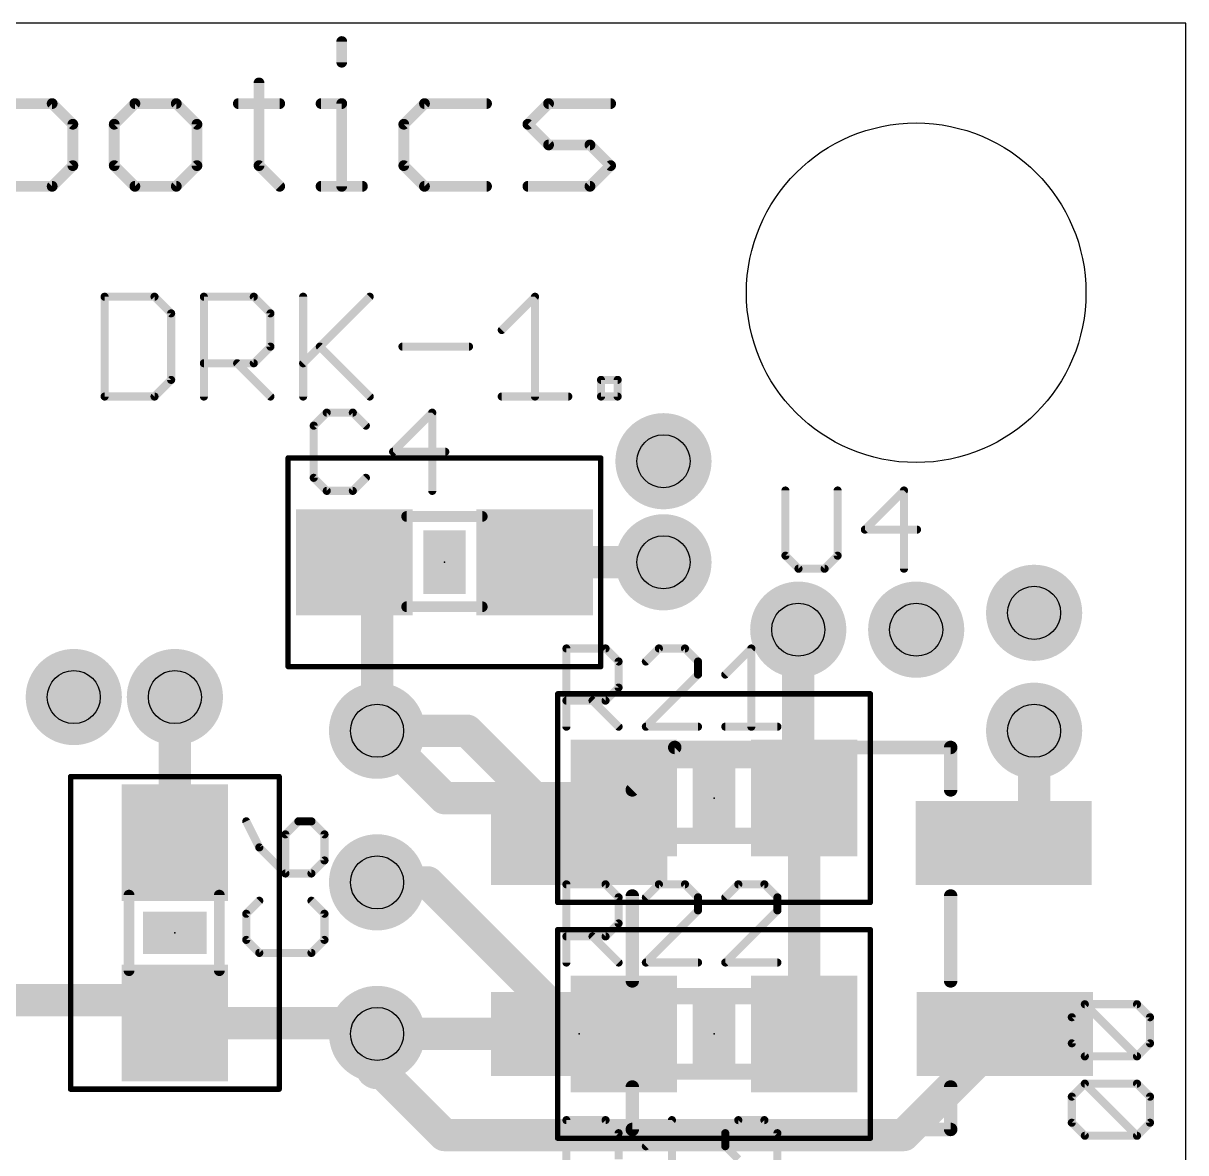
# Model space of a CAD drawing. Extents: x 0 to 1.31, y 0 to 0.85.
# Drawn here: x 0.8813 to 1.3125, y 0.4309 to 0.85 of the extents above; entities that cross this region are included whole.
import ezdxf

# ---------------------------------------------------------------- set-up
doc = ezdxf.new("R2010")
doc.units = 0
for name, color, linetype in [('1', 22, 'CONTINUOUS'), ('16', 175, 'CONTINUOUS'), ('18', 82, 'CONTINUOUS'), ('20', 7, 'CONTINUOUS'), ('21', 253, 'CONTINUOUS'), ('22', 253, 'CONTINUOUS'), ('23', 7, 'CONTINUOUS'), ('24', 7, 'CONTINUOUS'), ('25', 253, 'CONTINUOUS'), ('31', 253, 'CONTINUOUS'), ('32', 253, 'CONTINUOUS'), ('35', 253, 'CONTINUOUS'), ('39', 22, 'CONTINUOUS'), ('44', 253, 'CONTINUOUS'), ('51', 253, 'CONTINUOUS')]:
    doc.layers.add(name, color=color, linetype=linetype)

# ---------------------------------------------------------------- blocks, each defined once
blk = doc.blocks.new('RECT')
blk.add_solid([(-0.5, -0.5), (0.5, -0.5), (-0.5, 0.5), (0.5, 0.5)])
blk = doc.blocks.new('ROUNDV')
at = {"const_width": 0.5}
blk.add_lwpolyline([(0, -0.25, 1), (0, 0.25, 1), (0, -0.25)], format="xyb", dxfattribs=at)

msp = doc.modelspace()

# ---------------------------------------------------------------- linework, layer by layer
at = {"layer": '1'}
for points, const_width in [([(1.004035, 0.65), (1.0125, 0.641535)], 0.012), ([(1.070965, 0.65), (1.11875, 0.65)], 0.012), ([(1.0125, 0.641535), (1.0125, 0.5875)], 0.012), ([(1.16875, 0.564715), (1.16875, 0.625)], 0.012), ([(0.9375, 0.545965), (0.9375, 0.6)], 0.012), ([(1.0375, 0.5625), (1.0125, 0.5875)], 0.012), ([(1.170965, 0.5625), (1.16875, 0.564715)], 0.012), ([(1.104035, 0.5625), (1.0375, 0.5625)], 0.012), ([(1.170965, 0.5625), (1.170965, 0.475)], 0.012), ([(0.929035, 0.4875), (0.675, 0.4875)], 0.012), ([(0.9375, 0.479035), (0.929035, 0.4875)], 0.016), ([(1.008465, 0.479035), (0.9375, 0.479035)], 0.012), ([(1.0125, 0.475), (1.008465, 0.479035)], 0.012), ([(1.104035, 0.475), (1.0125, 0.475)], 0.012)]:
    msp.add_lwpolyline(points, dxfattribs=dict(at, const_width=const_width))
for points, const_width in [([(1.006157, 0.652121, 1), (1.001914, 0.647879)], 0.006), ([(1.070965, 0.653, 1), (1.070965, 0.647)], 0.006), ([(1.11875, 0.647, 1), (1.11875, 0.653)], 0.006), ([(1.0155, 0.641535, 1), (1.0095, 0.641535)], 0.006), ([(1.010379, 0.639414, 1), (1.014621, 0.643657)], 0.006), ([(1.17175, 0.625, 1), (1.16575, 0.625)], 0.006), ([(0.9405, 0.6, 1), (0.9345, 0.6)], 0.006), ([(1.014621, 0.589621, 1), (1.010379, 0.585379)], 0.006), ([(1.0095, 0.5875, 1), (1.0155, 0.5875)], 0.006), ([(1.170871, 0.566836, 1), (1.166629, 0.562593)], 0.006), ([(1.0375, 0.5655, 1), (1.0375, 0.5595)], 0.006), ([(1.035379, 0.560379, 1), (1.039621, 0.564621)], 0.006), ([(1.104035, 0.5595, 1), (1.104035, 0.5655)], 0.006), ([(1.16575, 0.564715, 1), (1.17175, 0.564715)], 0.006), ([(1.173965, 0.5625, 1), (1.167965, 0.5625)], 0.006), ([(1.168843, 0.560379, 1), (1.173086, 0.564621)], 0.006), ([(0.9345, 0.545965, 1), (0.9405, 0.545965)], 0.006), ([(0.931864, 0.490328, 1), (0.926207, 0.484672)], 0.008), ([(0.929035, 0.4845, 1), (0.929035, 0.4905)], 0.006), ([(0.934672, 0.476207, 1), (0.940328, 0.481864)], 0.008), ([(0.9375, 0.482035, 1), (0.9375, 0.476035)], 0.006), ([(1.010586, 0.481157, 1), (1.006343, 0.476914)], 0.006), ([(1.008465, 0.476035, 1), (1.008465, 0.482035)], 0.006), ([(1.0125, 0.478, 1), (1.0125, 0.472)], 0.006), ([(1.010379, 0.472879, 1), (1.014621, 0.477121)], 0.006), ([(1.104035, 0.472, 1), (1.104035, 0.478)], 0.006), ([(1.167965, 0.475, 1), (1.173965, 0.475)], 0.006)]:
    msp.add_lwpolyline(points, format="xyb", dxfattribs=dict(at, const_width=const_width))
at = {"layer": '16'}
for points, const_width in [([(1.045866, 0.5875), (1.0125, 0.5875)], 0.012), ([(1.0875, 0.545866), (1.045866, 0.5875)], 0.012), ([(1.25625, 0.553346), (1.25625, 0.5875)], 0.012), ([(1.25, 0.547096), (1.25625, 0.553346)], 0.012), ([(1.24498, 0.545866), (1.25, 0.547096)], 0.012), ([(1.03125, 0.53125), (1.0125, 0.53125)], 0.012), ([(1.0875, 0.475), (1.03125, 0.53125)], 0.012), ([(1.0125, 0.4625), (1.0125, 0.475)], 0.016), ([(1.245374, 0.475), (1.207874, 0.4375)], 0.012), ([(1.0375, 0.4375), (1.0125, 0.4625)], 0.012), ([(1.207874, 0.4375), (1.0375, 0.4375)], 0.012)]:
    msp.add_lwpolyline(points, dxfattribs=dict(at, const_width=const_width))
for points, const_width in [([(1.0125, 0.5905, 1), (1.0125, 0.5845)], 0.006), ([(1.047987, 0.589621, 1), (1.043745, 0.585379)], 0.006), ([(1.045866, 0.5845, 1), (1.045866, 0.5905)], 0.006), ([(1.25925, 0.5875, 1), (1.25325, 0.5875)], 0.006), ([(1.25325, 0.553346, 1), (1.25925, 0.553346)], 0.006), ([(1.258371, 0.551225, 1), (1.254129, 0.555468)], 0.006), ([(1.247879, 0.549218, 1), (1.252121, 0.544975)], 0.006), ([(1.250714, 0.544183, 1), (1.249286, 0.55001)], 0.006), ([(1.085379, 0.543745, 1), (1.089621, 0.547987)], 0.006), ([(1.244266, 0.54878, 1), (1.245694, 0.542952)], 0.006), ([(1.0125, 0.53425, 1), (1.0125, 0.52825)], 0.006), ([(1.033371, 0.533371, 1), (1.029129, 0.529129)], 0.006), ([(1.03125, 0.52825, 1), (1.03125, 0.53425)], 0.006), ([(1.0165, 0.475, 1), (1.0085, 0.475)], 0.008), ([(1.085379, 0.472879, 1), (1.089621, 0.477121)], 0.006), ([(1.247495, 0.472879, 1), (1.243253, 0.477121)], 0.006), ([(1.0085, 0.4625, 1), (1.0165, 0.4625)], 0.008), ([(1.014621, 0.464621, 1), (1.010379, 0.460379)], 0.006), ([(1.0375, 0.4405, 1), (1.0375, 0.4345)], 0.006), ([(1.035379, 0.435379, 1), (1.039621, 0.439621)], 0.006), ([(1.205753, 0.439621, 1), (1.209995, 0.435379)], 0.006), ([(1.207874, 0.4345, 1), (1.207874, 0.4405)], 0.006)]:
    msp.add_lwpolyline(points, format="xyb", dxfattribs=dict(at, const_width=const_width))
at = {"layer": '20'}
for p, q in [((1.3125, 0.85), (0, 0.85)), ((1.3125, 0), (1.3125, 0.85))]:
    msp.add_line(p, q, dxfattribs=at)
msp.add_circle((1.2125, 0.75), 0.062992, dxfattribs=at)
at = {"layer": '21'}
for points, const_width in [([(0.9994, 0.843212), (0.9994, 0.835539)], 0.004), ([(0.968707, 0.827866), (0.968707, 0.797173)], 0.004), ([(0.891975, 0.820193), (0.868956, 0.820193)], 0.004), ([(0.899648, 0.81252), (0.891975, 0.820193)], 0.004), ([(0.922668, 0.820193), (0.914995, 0.81252)], 0.004), ([(0.938015, 0.820193), (0.922668, 0.820193)], 0.004), ([(0.945688, 0.81252), (0.938015, 0.820193)], 0.004), ([(0.961034, 0.820193), (0.976381, 0.820193)], 0.004), ([(0.991727, 0.820193), (0.9994, 0.820193)], 0.004), ([(0.9994, 0.820193), (0.9994, 0.7895)], 0.004), ([(1.030093, 0.820193), (1.02242, 0.81252)], 0.004), ([(1.053113, 0.820193), (1.030093, 0.820193)], 0.004), ([(1.068459, 0.81252), (1.076132, 0.820193)], 0.004), ([(1.076132, 0.820193), (1.099152, 0.820193)], 0.004), ([(0.899648, 0.797173), (0.899648, 0.81252)], 0.004), ([(0.914995, 0.81252), (0.914995, 0.797173)], 0.004), ([(0.945688, 0.797173), (0.945688, 0.81252)], 0.004), ([(1.02242, 0.81252), (1.02242, 0.797173)], 0.004), ([(1.076132, 0.804846), (1.068459, 0.81252)], 0.004), ([(1.091479, 0.804846), (1.076132, 0.804846)], 0.004), ([(1.099152, 0.797173), (1.091479, 0.804846)], 0.004), ([(0.891975, 0.7895), (0.899648, 0.797173)], 0.004), ([(0.914995, 0.797173), (0.922668, 0.7895)], 0.004), ([(0.938015, 0.7895), (0.945688, 0.797173)], 0.004), ([(0.968707, 0.797173), (0.976381, 0.7895)], 0.004), ([(1.02242, 0.797173), (1.030093, 0.7895)], 0.004), ([(1.091479, 0.7895), (1.099152, 0.797173)], 0.004), ([(0.868956, 0.7895), (0.891975, 0.7895)], 0.004), ([(0.922668, 0.7895), (0.938015, 0.7895)], 0.004), ([(0.991727, 0.7895), (1.007073, 0.7895)], 0.004), ([(1.030093, 0.7895), (1.053113, 0.7895)], 0.004), ([(1.068459, 0.7895), (1.091479, 0.7895)], 0.004), ([(0.911427, 0.748532), (0.911427, 0.7115)], 0.003), ([(0.929943, 0.748532), (0.911427, 0.748532)], 0.003), ([(0.936115, 0.74236), (0.929943, 0.748532)], 0.003), ([(0.948258, 0.7115), (0.948258, 0.748532)], 0.003), ([(0.948258, 0.748532), (0.966774, 0.748532)], 0.003), ([(0.966774, 0.748532), (0.972946, 0.74236)], 0.003), ([(0.98509, 0.748532), (0.98509, 0.7115)], 0.003), ([(0.98509, 0.723844), (1.009778, 0.748532)], 0.003), ([(1.058753, 0.736188), (1.071097, 0.748532)], 0.003), ([(1.071097, 0.748532), (1.071097, 0.7115)], 0.003), ([(0.936115, 0.717672), (0.936115, 0.74236)], 0.003), ([(0.972946, 0.74236), (0.972946, 0.730016)], 0.003), ([(0.972946, 0.730016), (0.966774, 0.723844)], 0.003), ([(0.991262, 0.730016), (1.009778, 0.7115)], 0.003), ([(1.021921, 0.730016), (1.046609, 0.730016)], 0.003), ([(0.966774, 0.723844), (0.948258, 0.723844)], 0.003), ([(0.960602, 0.723844), (0.972946, 0.7115)], 0.003), ([(0.929943, 0.7115), (0.936115, 0.717672)], 0.003), ([(1.095584, 0.7115), (1.095584, 0.717672)], 0.003), ([(1.095584, 0.717672), (1.101756, 0.717672)], 0.003), ([(1.101756, 0.717672), (1.101756, 0.7115)], 0.003), ([(0.911427, 0.7115), (0.929943, 0.7115)], 0.003), ([(1.058753, 0.7115), (1.08344, 0.7115)], 0.003), ([(1.101756, 0.7115), (1.095584, 0.7115)], 0.003), ([(1.270225, 0.481199), (1.275063, 0.486036)], 0.003), ([(1.275063, 0.486036), (1.294413, 0.486036)], 0.003), ([(1.294413, 0.466687), (1.275063, 0.486036)], 0.003), ([(1.294413, 0.486036), (1.29925, 0.481199)], 0.003), ([(1.270225, 0.471524), (1.270225, 0.481199)], 0.003), ([(1.29925, 0.481199), (1.29925, 0.471524)], 0.003), ([(1.275063, 0.466687), (1.270225, 0.471524)], 0.003), ([(1.29925, 0.471524), (1.294413, 0.466687)], 0.003), ([(1.294413, 0.466687), (1.275063, 0.466687)], 0.003), ([(1.270225, 0.451734), (1.275063, 0.456571)], 0.003), ([(1.275063, 0.456571), (1.294413, 0.456571)], 0.003), ([(1.294413, 0.437221), (1.275063, 0.456571)], 0.003), ([(1.294413, 0.456571), (1.29925, 0.451734)], 0.003), ([(1.270225, 0.442059), (1.270225, 0.451734)], 0.003), ([(1.29925, 0.451734), (1.29925, 0.442059)], 0.003), ([(1.275063, 0.437221), (1.270225, 0.442059)], 0.003), ([(1.29925, 0.442059), (1.294413, 0.437221)], 0.003), ([(1.294413, 0.437221), (1.275063, 0.437221)], 0.003)]:
    msp.add_lwpolyline(points, dxfattribs=dict(at, const_width=const_width))
for points, const_width in [([(1.0004, 0.843212, 1), (0.9984, 0.843212)], 0.002), ([(0.9984, 0.835539, 1), (1.0004, 0.835539)], 0.002), ([(0.969707, 0.827866, 1), (0.967707, 0.827866)], 0.002), ([(0.892682, 0.8209, 1), (0.891268, 0.819486)], 0.002), ([(0.891975, 0.819193, 1), (0.891975, 0.821193)], 0.002), ([(0.922668, 0.821193, 1), (0.922668, 0.819193)], 0.002), ([(0.923375, 0.819486, 1), (0.921961, 0.8209)], 0.002), ([(0.938722, 0.8209, 1), (0.937307, 0.819486)], 0.002), ([(0.938015, 0.819193, 1), (0.938015, 0.821193)], 0.002), ([(0.961034, 0.821193, 1), (0.961034, 0.819193)], 0.002), ([(0.976381, 0.819193, 1), (0.976381, 0.821193)], 0.002), ([(0.991727, 0.821193, 1), (0.991727, 0.819193)], 0.002), ([(1.0004, 0.820193, 1), (0.9984, 0.820193)], 0.002), ([(0.9994, 0.819193, 1), (0.9994, 0.821193)], 0.002), ([(1.030093, 0.821193, 1), (1.030093, 0.819193)], 0.002), ([(1.0308, 0.819486, 1), (1.029386, 0.8209)], 0.002), ([(1.053113, 0.819193, 1), (1.053113, 0.821193)], 0.002), ([(1.076132, 0.821193, 1), (1.076132, 0.819193)], 0.002), ([(1.076839, 0.819486, 1), (1.075425, 0.8209)], 0.002), ([(1.099152, 0.819193, 1), (1.099152, 0.821193)], 0.002), ([(0.900648, 0.81252, 1), (0.898648, 0.81252)], 0.002), ([(0.898941, 0.811812, 1), (0.900356, 0.813227)], 0.002), ([(0.915995, 0.81252, 1), (0.913995, 0.81252)], 0.002), ([(0.914288, 0.813227, 1), (0.915702, 0.811812)], 0.002), ([(0.946688, 0.81252, 1), (0.944688, 0.81252)], 0.002), ([(0.944981, 0.811812, 1), (0.946395, 0.813227)], 0.002), ([(1.02342, 0.81252, 1), (1.02142, 0.81252)], 0.002), ([(1.021713, 0.813227, 1), (1.023127, 0.811812)], 0.002), ([(1.069166, 0.813227, 1), (1.067752, 0.811812)], 0.002), ([(1.067752, 0.813227, 1), (1.069166, 0.811812)], 0.002), ([(1.076132, 0.805846, 1), (1.076132, 0.803846)], 0.002), ([(1.075425, 0.804139, 1), (1.076839, 0.805553)], 0.002), ([(1.092186, 0.805553, 1), (1.090771, 0.804139)], 0.002), ([(1.091479, 0.803846, 1), (1.091479, 0.805846)], 0.002), ([(0.898648, 0.797173, 1), (0.900648, 0.797173)], 0.002), ([(0.900356, 0.796466, 1), (0.898941, 0.79788)], 0.002), ([(0.915702, 0.79788, 1), (0.914288, 0.796466)], 0.002), ([(0.913995, 0.797173, 1), (0.915995, 0.797173)], 0.002), ([(0.944688, 0.797173, 1), (0.946688, 0.797173)], 0.002), ([(0.946395, 0.796466, 1), (0.944981, 0.79788)], 0.002), ([(0.969414, 0.79788, 1), (0.968, 0.796466)], 0.002), ([(0.967707, 0.797173, 1), (0.969707, 0.797173)], 0.002), ([(1.023127, 0.79788, 1), (1.021713, 0.796466)], 0.002), ([(1.02142, 0.797173, 1), (1.02342, 0.797173)], 0.002), ([(1.099859, 0.796466, 1), (1.098445, 0.79788)], 0.002), ([(1.098445, 0.796466, 1), (1.099859, 0.79788)], 0.002), ([(0.891268, 0.790207, 1), (0.892682, 0.788793)], 0.002), ([(0.891975, 0.7885, 1), (0.891975, 0.7905)], 0.002), ([(0.922668, 0.7905, 1), (0.922668, 0.7885)], 0.002), ([(0.921961, 0.788793, 1), (0.923375, 0.790207)], 0.002), ([(0.937307, 0.790207, 1), (0.938722, 0.788793)], 0.002), ([(0.938015, 0.7885, 1), (0.938015, 0.7905)], 0.002), ([(0.975673, 0.788793, 1), (0.977088, 0.790207)], 0.002), ([(0.991727, 0.7905, 1), (0.991727, 0.7885)], 0.002), ([(0.9984, 0.7895, 1), (1.0004, 0.7895)], 0.002), ([(1.007073, 0.7885, 1), (1.007073, 0.7905)], 0.002), ([(1.030093, 0.7905, 1), (1.030093, 0.7885)], 0.002), ([(1.029386, 0.788793, 1), (1.0308, 0.790207)], 0.002), ([(1.053113, 0.7885, 1), (1.053113, 0.7905)], 0.002), ([(1.068459, 0.7905, 1), (1.068459, 0.7885)], 0.002), ([(1.090771, 0.790207, 1), (1.092186, 0.788793)], 0.002), ([(1.091479, 0.7885, 1), (1.091479, 0.7905)], 0.002), ([(0.912177, 0.748532, 1), (0.910677, 0.748532)], 0.0015), ([(0.911427, 0.749282, 1), (0.911427, 0.747782)], 0.0015), ([(0.930473, 0.749062, 1), (0.929412, 0.748001)], 0.0015), ([(0.929943, 0.747782, 1), (0.929943, 0.749282)], 0.0015), ([(0.949008, 0.748532, 1), (0.947508, 0.748532)], 0.0015), ([(0.948258, 0.749282, 1), (0.948258, 0.747782)], 0.0015), ([(0.967304, 0.749062, 1), (0.966244, 0.748001)], 0.0015), ([(0.966774, 0.747782, 1), (0.966774, 0.749282)], 0.0015), ([(0.98584, 0.748532, 1), (0.98434, 0.748532)], 0.0015), ([(1.010308, 0.748001, 1), (1.009247, 0.749062)], 0.0015), ([(1.071847, 0.748532, 1), (1.070347, 0.748532)], 0.0015), ([(1.071627, 0.748001, 1), (1.070566, 0.749062)], 0.0015), ([(0.936865, 0.74236, 1), (0.935365, 0.74236)], 0.0015), ([(0.935584, 0.741829, 1), (0.936645, 0.74289)], 0.0015), ([(0.973696, 0.74236, 1), (0.972196, 0.74236)], 0.0015), ([(0.972416, 0.741829, 1), (0.973476, 0.74289)], 0.0015), ([(1.058222, 0.736718, 1), (1.059283, 0.735657)], 0.0015), ([(0.972196, 0.730016, 1), (0.973696, 0.730016)], 0.0015), ([(0.973476, 0.729485, 1), (0.972416, 0.730546)], 0.0015), ([(0.991792, 0.730546, 1), (0.990731, 0.729485)], 0.0015), ([(1.021921, 0.730766, 1), (1.021921, 0.729266)], 0.0015), ([(1.046609, 0.729266, 1), (1.046609, 0.730766)], 0.0015), ([(0.948258, 0.724594, 1), (0.948258, 0.723094)], 0.0015), ([(0.961133, 0.724374, 1), (0.960072, 0.723314)], 0.0015), ([(0.966244, 0.724374, 1), (0.967304, 0.723314)], 0.0015), ([(0.966774, 0.723094, 1), (0.966774, 0.724594)], 0.0015), ([(0.984559, 0.724374, 1), (0.98562, 0.723314)], 0.0015), ([(0.935365, 0.717672, 1), (0.936865, 0.717672)], 0.0015), ([(0.936645, 0.717142, 1), (0.935584, 0.718202)], 0.0015), ([(1.096334, 0.717672, 1), (1.094834, 0.717672)], 0.0015), ([(1.095584, 0.718422, 1), (1.095584, 0.716922)], 0.0015), ([(1.102506, 0.717672, 1), (1.101006, 0.717672)], 0.0015), ([(1.101756, 0.716922, 1), (1.101756, 0.718422)], 0.0015), ([(0.911427, 0.71225, 1), (0.911427, 0.71075)], 0.0015), ([(0.910677, 0.7115, 1), (0.912177, 0.7115)], 0.0015), ([(0.929412, 0.71203, 1), (0.930473, 0.71097)], 0.0015), ([(0.929943, 0.71075, 1), (0.929943, 0.71225)], 0.0015), ([(0.947508, 0.7115, 1), (0.949008, 0.7115)], 0.0015), ([(0.972416, 0.71097, 1), (0.973476, 0.71203)], 0.0015), ([(0.98434, 0.7115, 1), (0.98584, 0.7115)], 0.0015), ([(1.009247, 0.71097, 1), (1.010308, 0.71203)], 0.0015), ([(1.058753, 0.71225, 1), (1.058753, 0.71075)], 0.0015), ([(1.070347, 0.7115, 1), (1.071847, 0.7115)], 0.0015), ([(1.08344, 0.71075, 1), (1.08344, 0.71225)], 0.0015), ([(1.095584, 0.71225, 1), (1.095584, 0.71075)], 0.0015), ([(1.094834, 0.7115, 1), (1.096334, 0.7115)], 0.0015), ([(1.101006, 0.7115, 1), (1.102506, 0.7115)], 0.0015), ([(1.101756, 0.71075, 1), (1.101756, 0.71225)], 0.0015), ([(1.275593, 0.486567, 1), (1.274532, 0.485506)], 0.0015), ([(1.275063, 0.486786, 1), (1.275063, 0.485286)], 0.0015), ([(1.275593, 0.485506, 1), (1.274532, 0.486567)], 0.0015), ([(1.294943, 0.486567, 1), (1.293882, 0.485506)], 0.0015), ([(1.294413, 0.485286, 1), (1.294413, 0.486786)], 0.0015), ([(1.270975, 0.481199, 1), (1.269475, 0.481199)], 0.0015), ([(1.269695, 0.481729, 1), (1.270756, 0.480669)], 0.0015), ([(1.3, 0.481199, 1), (1.2985, 0.481199)], 0.0015), ([(1.29872, 0.480669, 1), (1.29978, 0.481729)], 0.0015), ([(1.269475, 0.471524, 1), (1.270975, 0.471524)], 0.0015), ([(1.270756, 0.472054, 1), (1.269695, 0.470994)], 0.0015), ([(1.2985, 0.471524, 1), (1.3, 0.471524)], 0.0015), ([(1.29978, 0.470994, 1), (1.29872, 0.472054)], 0.0015), ([(1.275063, 0.467437, 1), (1.275063, 0.465937)], 0.0015), ([(1.274532, 0.466156, 1), (1.275593, 0.467217)], 0.0015), ([(1.293882, 0.467217, 1), (1.294943, 0.466156)], 0.0015), ([(1.293882, 0.466156, 1), (1.294943, 0.467217)], 0.0015), ([(1.294413, 0.465937, 1), (1.294413, 0.467437)], 0.0015), ([(1.275593, 0.457102, 1), (1.274532, 0.456041)], 0.0015), ([(1.275063, 0.457321, 1), (1.275063, 0.455821)], 0.0015), ([(1.275593, 0.456041, 1), (1.274532, 0.457102)], 0.0015), ([(1.294943, 0.457102, 1), (1.293882, 0.456041)], 0.0015), ([(1.294413, 0.455821, 1), (1.294413, 0.457321)], 0.0015), ([(1.270975, 0.451734, 1), (1.269475, 0.451734)], 0.0015), ([(1.269695, 0.452264, 1), (1.270756, 0.451203)], 0.0015), ([(1.3, 0.451734, 1), (1.2985, 0.451734)], 0.0015), ([(1.29872, 0.451203, 1), (1.29978, 0.452264)], 0.0015), ([(1.270756, 0.442589, 1), (1.269695, 0.441528)], 0.0015), ([(1.269475, 0.442059, 1), (1.270975, 0.442059)], 0.0015), ([(1.2985, 0.442059, 1), (1.3, 0.442059)], 0.0015), ([(1.29978, 0.441528, 1), (1.29872, 0.442589)], 0.0015), ([(1.275063, 0.437971, 1), (1.275063, 0.436471)], 0.0015), ([(1.274532, 0.436691, 1), (1.275593, 0.437752)], 0.0015), ([(1.293882, 0.437752, 1), (1.294943, 0.436691)], 0.0015), ([(1.293882, 0.436691, 1), (1.294943, 0.437752)], 0.0015), ([(1.294413, 0.436471, 1), (1.294413, 0.437971)], 0.0015)]:
    msp.add_lwpolyline(points, format="xyb", dxfattribs=dict(at, const_width=const_width))
at = {"layer": '22', "const_width": 0.005}
for points in [[(1.122933, 0.581299), (1.107185, 0.565551)], [(1.225295, 0.581299), (1.122933, 0.581299)], [(1.225295, 0.565551), (1.225295, 0.581299)], [(1.107185, 0.526181), (1.107185, 0.494685)], [(1.225295, 0.494685), (1.225295, 0.526181)], [(1.107185, 0.455315), (1.107185, 0.439567)], [(1.225295, 0.439567), (1.225295, 0.455315)], [(1.107185, 0.439567), (1.225295, 0.439567)]]:
    msp.add_lwpolyline(points, dxfattribs=at)
at = {"layer": '22', "const_width": 0.0025}
for points in [[(1.122933, 0.582549, 1), (1.122933, 0.580049)], [(1.123817, 0.580415, 1), (1.122049, 0.582183)], [(1.226545, 0.581299, 1), (1.224045, 0.581299)], [(1.225295, 0.580049, 1), (1.225295, 0.582549)], [(1.106301, 0.566435, 1), (1.108069, 0.564667)], [(1.224045, 0.565551, 1), (1.226545, 0.565551)], [(1.108435, 0.526181, 1), (1.105935, 0.526181)], [(1.226545, 0.526181, 1), (1.224045, 0.526181)], [(1.105935, 0.494685, 1), (1.108435, 0.494685)], [(1.224045, 0.494685, 1), (1.226545, 0.494685)], [(1.108435, 0.455315, 1), (1.105935, 0.455315)], [(1.226545, 0.455315, 1), (1.224045, 0.455315)], [(1.107185, 0.440817, 1), (1.107185, 0.438317)], [(1.105935, 0.439567, 1), (1.108435, 0.439567)], [(1.224045, 0.439567, 1), (1.226545, 0.439567)], [(1.225295, 0.438317, 1), (1.225295, 0.440817)]]:
    msp.add_lwpolyline(points, format="xyb", dxfattribs=at)
at = {"layer": '23'}
for p in [(1.0375, 0.65), (1.1375, 0.5625), (0.9375, 0.5125), (1.1375, 0.475)]:
    msp.add_point(p, dxfattribs=at)
at = {"layer": '24'}
msp.add_point((1.0875, 0.475), dxfattribs=at)
at = {"layer": '25', "const_width": 0.003}
for points in [[(0.993837, 0.705525), (0.989, 0.700687)], [(1.003512, 0.705525), (0.993837, 0.705525)], [(1.00835, 0.700687), (1.003512, 0.705525)], [(1.032977, 0.705525), (1.018465, 0.691012)], [(1.032977, 0.6765), (1.032977, 0.705525)], [(0.989, 0.700687), (0.989, 0.681337)], [(1.018465, 0.691012), (1.037815, 0.691012)], [(0.989, 0.681337), (0.993837, 0.6765)], [(1.003512, 0.6765), (1.00835, 0.681337)], [(0.993837, 0.6765), (1.003512, 0.6765)], [(1.164, 0.676637), (1.164, 0.65245)], [(1.18335, 0.65245), (1.18335, 0.676637)], [(1.207977, 0.676637), (1.193465, 0.662125)], [(1.207977, 0.647612), (1.207977, 0.676637)], [(1.193465, 0.662125), (1.212815, 0.662125)], [(1.164, 0.65245), (1.168837, 0.647612)], [(1.178512, 0.647612), (1.18335, 0.65245)], [(1.168837, 0.647612), (1.178512, 0.647612)], [(1.08275, 0.589), (1.08275, 0.618025)], [(1.08275, 0.618025), (1.097262, 0.618025)], [(1.097262, 0.618025), (1.1021, 0.613187)], [(1.117053, 0.618025), (1.112215, 0.613187)], [(1.126727, 0.618025), (1.117053, 0.618025)], [(1.131565, 0.613187), (1.126727, 0.618025)], [(1.14168, 0.60835), (1.151355, 0.618025)], [(1.151355, 0.618025), (1.151355, 0.589)], [(1.1021, 0.613187), (1.1021, 0.603512)], [(1.131565, 0.60835), (1.131565, 0.613187)], [(1.112215, 0.589), (1.131565, 0.60835)], [(1.1021, 0.603512), (1.097262, 0.598675)], [(1.097262, 0.598675), (1.08275, 0.598675)], [(1.092425, 0.598675), (1.1021, 0.589)], [(1.131565, 0.589), (1.112215, 0.589)], [(1.14168, 0.589), (1.16103, 0.589)], [(0.963975, 0.553885), (0.968813, 0.54421)], [(0.983325, 0.553885), (0.978488, 0.549047)], [(0.988163, 0.553885), (0.983325, 0.553885)], [(0.993, 0.549047), (0.988163, 0.553885)], [(0.978488, 0.549047), (0.978488, 0.534535)], [(0.993, 0.539372), (0.993, 0.549047)], [(0.968813, 0.54421), (0.978488, 0.534535)], [(0.988163, 0.534535), (0.993, 0.539372)], [(0.978488, 0.534535), (0.988163, 0.534535)], [(1.08275, 0.5015), (1.08275, 0.530525)], [(1.08275, 0.530525), (1.097262, 0.530525)], [(1.097262, 0.530525), (1.1021, 0.525687)], [(1.117053, 0.530525), (1.112215, 0.525687)], [(1.126727, 0.530525), (1.117053, 0.530525)], [(1.131565, 0.525687), (1.126727, 0.530525)], [(1.146518, 0.530525), (1.14168, 0.525687)], [(1.156193, 0.530525), (1.146518, 0.530525)], [(1.16103, 0.525687), (1.156193, 0.530525)], [(1.1021, 0.525687), (1.1021, 0.516012)], [(1.131565, 0.52085), (1.131565, 0.525687)], [(1.16103, 0.52085), (1.16103, 0.525687)], [(0.968813, 0.524419), (0.963975, 0.519582)], [(0.993, 0.519582), (0.988163, 0.524419)], [(1.112215, 0.5015), (1.131565, 0.52085)], [(1.14168, 0.5015), (1.16103, 0.52085)], [(0.963975, 0.519582), (0.963975, 0.509907)], [(0.993, 0.509907), (0.993, 0.519582)], [(1.1021, 0.516012), (1.097262, 0.511175)], [(0.963975, 0.509907), (0.968813, 0.50507)], [(0.988163, 0.50507), (0.993, 0.509907)], [(1.097262, 0.511175), (1.08275, 0.511175)], [(1.092425, 0.511175), (1.1021, 0.5015)], [(0.968813, 0.50507), (0.988163, 0.50507)], [(1.131565, 0.5015), (1.112215, 0.5015)], [(1.16103, 0.5015), (1.14168, 0.5015)], [(1.08275, 0.414), (1.08275, 0.443025)], [(1.08275, 0.443025), (1.097262, 0.443025)], [(1.097262, 0.443025), (1.1021, 0.438187)], [(1.112215, 0.43335), (1.12189, 0.443025)], [(1.12189, 0.443025), (1.12189, 0.414)], [(1.146518, 0.443025), (1.14168, 0.438187)], [(1.156193, 0.443025), (1.146518, 0.443025)], [(1.16103, 0.438187), (1.156193, 0.443025)], [(1.1021, 0.438187), (1.1021, 0.428512)], [(1.14168, 0.438187), (1.14168, 0.43335)], [(1.16103, 0.418837), (1.16103, 0.438187)], [(1.14168, 0.43335), (1.146518, 0.428512)]]:
    msp.add_lwpolyline(points, dxfattribs=at)
at = {"layer": '25', "const_width": 0.0015}
for points in [[(0.993837, 0.706275, 1), (0.993837, 0.704775)], [(0.994368, 0.704994, 1), (0.993307, 0.706055)], [(1.004043, 0.706055, 1), (1.002982, 0.704994)], [(1.003512, 0.704775, 1), (1.003512, 0.706275)], [(1.033727, 0.705525, 1), (1.032227, 0.705525)], [(1.033508, 0.704994, 1), (1.032447, 0.706055)], [(0.98975, 0.700687, 1), (0.98825, 0.700687)], [(0.98847, 0.701218, 1), (0.98953, 0.700157)], [(1.007819, 0.700157, 1), (1.00888, 0.701218)], [(1.018465, 0.691762, 1), (1.018465, 0.690262)], [(1.017935, 0.691543, 1), (1.018996, 0.690482)], [(1.037815, 0.690262, 1), (1.037815, 0.691762)], [(0.98953, 0.681868, 1), (0.98847, 0.680807)], [(0.98825, 0.681337, 1), (0.98975, 0.681337)], [(1.00888, 0.680807, 1), (1.007819, 0.681868)], [(0.993837, 0.67725, 1), (0.993837, 0.67575)], [(0.993307, 0.67597, 1), (0.994368, 0.67703)], [(1.002982, 0.67703, 1), (1.004043, 0.67597)], [(1.003512, 0.67575, 1), (1.003512, 0.67725)], [(1.032227, 0.6765, 1), (1.033727, 0.6765)], [(1.16475, 0.676637, 1), (1.16325, 0.676637)], [(1.1841, 0.676637, 1), (1.1826, 0.676637)], [(1.208727, 0.676637, 1), (1.207227, 0.676637)], [(1.208508, 0.676107, 1), (1.207447, 0.677167)], [(1.193465, 0.662875, 1), (1.193465, 0.661375)], [(1.192935, 0.662655, 1), (1.193996, 0.661594)], [(1.212815, 0.661375, 1), (1.212815, 0.662875)], [(1.16453, 0.65298, 1), (1.16347, 0.651919)], [(1.16325, 0.65245, 1), (1.16475, 0.65245)], [(1.1826, 0.65245, 1), (1.1841, 0.65245)], [(1.18388, 0.651919, 1), (1.182819, 0.65298)], [(1.168837, 0.648362, 1), (1.168837, 0.646862)], [(1.168307, 0.647082, 1), (1.169368, 0.648143)], [(1.177982, 0.648143, 1), (1.179043, 0.647082)], [(1.178512, 0.646862, 1), (1.178512, 0.648362)], [(1.207227, 0.647612, 1), (1.208727, 0.647612)], [(1.0835, 0.618025, 1), (1.082, 0.618025)], [(1.08275, 0.618775, 1), (1.08275, 0.617275)], [(1.097793, 0.618555, 1), (1.096732, 0.617494)], [(1.097262, 0.617275, 1), (1.097262, 0.618775)], [(1.117053, 0.618775, 1), (1.117053, 0.617275)], [(1.117583, 0.617494, 1), (1.116522, 0.618555)], [(1.127258, 0.618555, 1), (1.126197, 0.617494)], [(1.126727, 0.617275, 1), (1.126727, 0.618775)], [(1.152105, 0.618025, 1), (1.150605, 0.618025)], [(1.151886, 0.617494, 1), (1.150825, 0.618555)], [(1.10285, 0.613187, 1), (1.10135, 0.613187)], [(1.101569, 0.612657, 1), (1.10263, 0.613718)], [(1.111685, 0.613718, 1), (1.112746, 0.612657)], [(1.132315, 0.613187, 1), (1.130815, 0.613187)], [(1.131035, 0.612657, 1), (1.132095, 0.613718)], [(1.130815, 0.60835, 1), (1.132315, 0.60835)], [(1.132095, 0.607819, 1), (1.131035, 0.60888)], [(1.14115, 0.60888, 1), (1.142211, 0.607819)], [(1.10135, 0.603512, 1), (1.10285, 0.603512)], [(1.10263, 0.602982, 1), (1.101569, 0.604043)], [(1.08275, 0.599425, 1), (1.08275, 0.597925)], [(1.092955, 0.599205, 1), (1.091895, 0.598144)], [(1.096732, 0.599205, 1), (1.097793, 0.598144)], [(1.097262, 0.597925, 1), (1.097262, 0.599425)], [(1.082, 0.589, 1), (1.0835, 0.589)], [(1.101569, 0.58847, 1), (1.10263, 0.58953)], [(1.112215, 0.58975, 1), (1.112215, 0.58825)], [(1.111685, 0.58953, 1), (1.112746, 0.58847)], [(1.131565, 0.58825, 1), (1.131565, 0.58975)], [(1.14168, 0.58975, 1), (1.14168, 0.58825)], [(1.150605, 0.589, 1), (1.152105, 0.589)], [(1.16103, 0.58825, 1), (1.16103, 0.58975)], [(0.964646, 0.55422, 1), (0.963304, 0.553549)], [(0.983325, 0.554635, 1), (0.983325, 0.553135)], [(0.983856, 0.553354, 1), (0.982795, 0.554415)], [(0.988693, 0.554415, 1), (0.987632, 0.553354)], [(0.988163, 0.553135, 1), (0.988163, 0.554635)], [(0.979238, 0.549047, 1), (0.977738, 0.549047)], [(0.977957, 0.549577, 1), (0.979018, 0.548517)], [(0.99375, 0.549047, 1), (0.99225, 0.549047)], [(0.99247, 0.548517, 1), (0.99353, 0.549577)], [(0.969343, 0.54474, 1), (0.968282, 0.543679)], [(0.968142, 0.543874, 1), (0.969484, 0.544545)], [(0.99225, 0.539372, 1), (0.99375, 0.539372)], [(0.99353, 0.538842, 1), (0.99247, 0.539903)], [(0.978488, 0.535285, 1), (0.978488, 0.533785)], [(0.977738, 0.534535, 1), (0.979238, 0.534535)], [(0.977957, 0.534004, 1), (0.979018, 0.535065)], [(0.987632, 0.535065, 1), (0.988693, 0.534004)], [(0.988163, 0.533785, 1), (0.988163, 0.535285)], [(1.0835, 0.530525, 1), (1.082, 0.530525)], [(1.08275, 0.531275, 1), (1.08275, 0.529775)], [(1.097793, 0.531055, 1), (1.096732, 0.529994)], [(1.097262, 0.529775, 1), (1.097262, 0.531275)], [(1.117053, 0.531275, 1), (1.117053, 0.529775)], [(1.117583, 0.529994, 1), (1.116522, 0.531055)], [(1.127258, 0.531055, 1), (1.126197, 0.529994)], [(1.126727, 0.529775, 1), (1.126727, 0.531275)], [(1.146518, 0.531275, 1), (1.146518, 0.529775)], [(1.147048, 0.529994, 1), (1.145987, 0.531055)], [(1.156723, 0.531055, 1), (1.155662, 0.529994)], [(1.156193, 0.529775, 1), (1.156193, 0.531275)], [(1.10285, 0.525687, 1), (1.10135, 0.525687)], [(1.101569, 0.525157, 1), (1.10263, 0.526218)], [(1.111685, 0.526218, 1), (1.112746, 0.525157)], [(1.132315, 0.525687, 1), (1.130815, 0.525687)], [(1.131035, 0.525157, 1), (1.132095, 0.526218)], [(1.14115, 0.526218, 1), (1.142211, 0.525157)], [(1.16178, 0.525687, 1), (1.16028, 0.525687)], [(1.1605, 0.525157, 1), (1.16156, 0.526218)], [(0.969343, 0.523889, 1), (0.968282, 0.52495)], [(0.988693, 0.52495, 1), (0.987632, 0.523889)], [(1.132095, 0.520319, 1), (1.131035, 0.52138)], [(1.16156, 0.520319, 1), (1.1605, 0.52138)], [(0.964725, 0.519582, 1), (0.963225, 0.519582)], [(0.963445, 0.520112, 1), (0.964506, 0.519052)], [(0.99375, 0.519582, 1), (0.99225, 0.519582)], [(0.99247, 0.519052, 1), (0.99353, 0.520112)], [(1.10263, 0.515482, 1), (1.101569, 0.516543)], [(1.130815, 0.52085, 1), (1.132315, 0.52085)], [(1.16028, 0.52085, 1), (1.16178, 0.52085)], [(1.10135, 0.516012, 1), (1.10285, 0.516012)], [(0.963225, 0.509907, 1), (0.964725, 0.509907)], [(0.964506, 0.510437, 1), (0.963445, 0.509377)], [(0.99225, 0.509907, 1), (0.99375, 0.509907)], [(0.99353, 0.509377, 1), (0.99247, 0.510437)], [(1.08275, 0.511925, 1), (1.08275, 0.510425)], [(1.092955, 0.511705, 1), (1.091895, 0.510644)], [(1.096732, 0.511705, 1), (1.097793, 0.510644)], [(1.097262, 0.510425, 1), (1.097262, 0.511925)], [(0.968813, 0.50582, 1), (0.968813, 0.50432)], [(0.968282, 0.504539, 1), (0.969343, 0.5056)], [(0.987632, 0.5056, 1), (0.988693, 0.504539)], [(0.988163, 0.50432, 1), (0.988163, 0.50582)], [(1.082, 0.5015, 1), (1.0835, 0.5015)], [(1.101569, 0.50097, 1), (1.10263, 0.50203)], [(1.112215, 0.50225, 1), (1.112215, 0.50075)], [(1.111685, 0.50203, 1), (1.112746, 0.50097)], [(1.131565, 0.50075, 1), (1.131565, 0.50225)], [(1.14168, 0.50225, 1), (1.14168, 0.50075)], [(1.14115, 0.50203, 1), (1.142211, 0.50097)], [(1.16103, 0.50075, 1), (1.16103, 0.50225)], [(1.0835, 0.443025, 1), (1.082, 0.443025)], [(1.08275, 0.443775, 1), (1.08275, 0.442275)], [(1.097793, 0.443555, 1), (1.096732, 0.442494)], [(1.097262, 0.442275, 1), (1.097262, 0.443775)], [(1.12264, 0.443025, 1), (1.12114, 0.443025)], [(1.12242, 0.442494, 1), (1.12136, 0.443555)], [(1.146518, 0.443775, 1), (1.146518, 0.442275)], [(1.147048, 0.442494, 1), (1.145987, 0.443555)], [(1.156723, 0.443555, 1), (1.155662, 0.442494)], [(1.156193, 0.442275, 1), (1.156193, 0.443775)], [(1.10285, 0.438187, 1), (1.10135, 0.438187)], [(1.101569, 0.437657, 1), (1.10263, 0.438718)], [(1.14243, 0.438187, 1), (1.14093, 0.438187)], [(1.14115, 0.438718, 1), (1.142211, 0.437657)], [(1.16178, 0.438187, 1), (1.16028, 0.438187)], [(1.1605, 0.437657, 1), (1.16156, 0.438718)], [(1.111685, 0.43388, 1), (1.112746, 0.432819)], [(1.142211, 0.43388, 1), (1.14115, 0.432819)], [(1.14093, 0.43335, 1), (1.14243, 0.43335)]]:
    msp.add_lwpolyline(points, format="xyb", dxfattribs=at)
at = {"layer": '39', "const_width": 0.002}
for points in [[(0.979508, 0.688701), (1.095492, 0.688701)], [(0.979508, 0.611299), (0.979508, 0.688701)], [(1.095492, 0.688701), (1.095492, 0.611299)], [(1.095492, 0.611299), (0.979508, 0.611299)], [(1.079508, 0.601201), (1.195492, 0.601201)], [(1.079508, 0.523799), (1.079508, 0.601201)], [(1.195492, 0.601201), (1.195492, 0.523799)], [(0.898799, 0.454508), (0.898799, 0.570492)], [(0.898799, 0.570492), (0.976201, 0.570492)], [(0.976201, 0.570492), (0.976201, 0.454508)], [(1.195492, 0.523799), (1.079508, 0.523799)], [(1.079508, 0.513701), (1.195492, 0.513701)], [(1.079508, 0.436299), (1.079508, 0.513701)], [(1.195492, 0.513701), (1.195492, 0.436299)], [(0.976201, 0.454508), (0.898799, 0.454508)], [(1.195492, 0.436299), (1.079508, 0.436299)]]:
    msp.add_lwpolyline(points, dxfattribs=at)
at = {"layer": '39', "const_width": 0.001}
for points in [[(0.979508, 0.689201, 1), (0.979508, 0.688201)], [(0.980008, 0.688701, 1), (0.979008, 0.688701)], [(1.095992, 0.688701, 1), (1.094992, 0.688701)], [(1.095492, 0.688201, 1), (1.095492, 0.689201)], [(0.979508, 0.611799, 1), (0.979508, 0.610799)], [(0.979008, 0.611299, 1), (0.980008, 0.611299)], [(1.094992, 0.611299, 1), (1.095992, 0.611299)], [(1.095492, 0.610799, 1), (1.095492, 0.611799)], [(1.079508, 0.601701, 1), (1.079508, 0.600701)], [(1.080008, 0.601201, 1), (1.079008, 0.601201)], [(1.195992, 0.601201, 1), (1.194992, 0.601201)], [(1.195492, 0.600701, 1), (1.195492, 0.601701)], [(0.899299, 0.570492, 1), (0.898299, 0.570492)], [(0.898799, 0.570992, 1), (0.898799, 0.569992)], [(0.976701, 0.570492, 1), (0.975701, 0.570492)], [(0.976201, 0.569992, 1), (0.976201, 0.570992)], [(1.079508, 0.524299, 1), (1.079508, 0.523299)], [(1.079008, 0.523799, 1), (1.080008, 0.523799)], [(1.194992, 0.523799, 1), (1.195992, 0.523799)], [(1.195492, 0.523299, 1), (1.195492, 0.524299)], [(1.079508, 0.514201, 1), (1.079508, 0.513201)], [(1.080008, 0.513701, 1), (1.079008, 0.513701)], [(1.195992, 0.513701, 1), (1.194992, 0.513701)], [(1.195492, 0.513201, 1), (1.195492, 0.514201)], [(0.898799, 0.455008, 1), (0.898799, 0.454008)], [(0.898299, 0.454508, 1), (0.899299, 0.454508)], [(0.975701, 0.454508, 1), (0.976701, 0.454508)], [(0.976201, 0.454008, 1), (0.976201, 0.455008)], [(1.079508, 0.436799, 1), (1.079508, 0.435799)], [(1.079008, 0.436299, 1), (1.080008, 0.436299)], [(1.194992, 0.436299, 1), (1.195992, 0.436299)], [(1.195492, 0.435799, 1), (1.195492, 0.436799)]]:
    msp.add_lwpolyline(points, format="xyb", dxfattribs=at)
at = {"layer": '44'}
for centre in [(1.11875, 0.6875), (1.11875, 0.65), (1.25625, 0.63125), (1.16875, 0.625), (1.2125, 0.625), (0.9, 0.6), (0.9375, 0.6), (1.0125, 0.5875), (1.25625, 0.5875), (1.0125, 0.53125), (1.0125, 0.475)]:
    msp.add_circle(centre, 0.009843, dxfattribs=at)
at = {"layer": '51'}
for points, const_width in [([(1.023484, 0.667008), (1.051516, 0.667008)], 0.004), ([(1.023484, 0.633504), (1.051516, 0.633504)], 0.004), ([(1.154508, 0.576516), (1.120492, 0.576516)], 0.006), ([(1.120492, 0.548484), (1.154508, 0.548484)], 0.006), ([(0.920492, 0.498484), (0.920492, 0.526516)], 0.004), ([(0.953996, 0.498484), (0.953996, 0.526516)], 0.004), ([(1.154508, 0.489016), (1.120492, 0.489016)], 0.006), ([(1.120492, 0.460984), (1.154508, 0.460984)], 0.006)]:
    msp.add_lwpolyline(points, dxfattribs=dict(at, const_width=const_width))
for points, const_width in [([(1.023484, 0.668008, 1), (1.023484, 0.666008)], 0.002), ([(1.051516, 0.666008, 1), (1.051516, 0.668008)], 0.002), ([(1.023484, 0.634504, 1), (1.023484, 0.632504)], 0.002), ([(1.051516, 0.632504, 1), (1.051516, 0.634504)], 0.002), ([(1.120492, 0.578016, 1), (1.120492, 0.575016)], 0.003), ([(1.154508, 0.575016, 1), (1.154508, 0.578016)], 0.003), ([(1.120492, 0.549984, 1), (1.120492, 0.546984)], 0.003), ([(1.154508, 0.546984, 1), (1.154508, 0.549984)], 0.003), ([(0.921492, 0.526516, 1), (0.919492, 0.526516)], 0.002), ([(0.954996, 0.526516, 1), (0.952996, 0.526516)], 0.002), ([(0.919492, 0.498484, 1), (0.921492, 0.498484)], 0.002), ([(0.952996, 0.498484, 1), (0.954996, 0.498484)], 0.002), ([(1.120492, 0.490516, 1), (1.120492, 0.487516)], 0.003), ([(1.154508, 0.487516, 1), (1.154508, 0.490516)], 0.003), ([(1.120492, 0.462484, 1), (1.120492, 0.459484)], 0.003), ([(1.154508, 0.459484, 1), (1.154508, 0.462484)], 0.003)]:
    msp.add_lwpolyline(points, format="xyb", dxfattribs=dict(at, const_width=const_width))

# ---------------------------------------------------------------- block references
at = {"layer": '1'}
for p, xscale, yscale in [((1.004035, 0.65), 0.043307, 0.03937), ((1.070965, 0.65), 0.043307, 0.03937), ((1.104035, 0.5625), 0.03937, 0.043307), ((1.170965, 0.5625), 0.03937, 0.043307), ((1.104035, 0.475), 0.03937, 0.043307), ((1.170965, 0.475), 0.03937, 0.043307)]:
    msp.add_blockref('RECT', p, dxfattribs=dict(at, xscale=xscale, yscale=yscale))
at = {"layer": '1', "xscale": 0.043307, "yscale": 0.03937, "rotation": 90}
for p in [(0.9375, 0.545965), (0.9375, 0.479035)]:
    msp.add_blockref('RECT', p, dxfattribs=at)
at = {"layer": '16', "xscale": 0.065354, "yscale": 0.031102}
for p in [(1.0875, 0.545866), (1.24498, 0.545866), (1.0875, 0.475), (1.245374, 0.475)]:
    msp.add_blockref('RECT', p, dxfattribs=at)
at = {"layer": '18', "xscale": 0.035685, "yscale": 0.035685}
for p in [(1.11875, 0.6875), (1.11875, 0.6875), (1.11875, 0.65), (1.11875, 0.65), (1.25625, 0.63125), (1.25625, 0.63125), (1.16875, 0.625), (1.16875, 0.625), (1.2125, 0.625), (1.2125, 0.625), (0.9, 0.6), (0.9, 0.6), (0.9375, 0.6), (0.9375, 0.6), (1.0125, 0.5875), (1.0125, 0.5875), (1.25625, 0.5875), (1.25625, 0.5875), (1.0125, 0.53125), (1.0125, 0.53125), (1.0125, 0.475), (1.0125, 0.475)]:
    msp.add_blockref('ROUNDV', p, dxfattribs=at)
at = {"layer": '31'}
for p, xscale, yscale in [((1.004035, 0.65), 0.043307, 0.03937), ((1.070965, 0.65), 0.043307, 0.03937), ((1.104035, 0.5625), 0.03937, 0.043307), ((1.170965, 0.5625), 0.03937, 0.043307), ((1.104035, 0.475), 0.03937, 0.043307), ((1.170965, 0.475), 0.03937, 0.043307)]:
    msp.add_blockref('RECT', p, dxfattribs=dict(at, xscale=xscale, yscale=yscale))
at = {"layer": '31', "xscale": 0.043307, "yscale": 0.03937, "rotation": 90}
for p in [(0.9375, 0.545965), (0.9375, 0.479035)]:
    msp.add_blockref('RECT', p, dxfattribs=at)
at = {"layer": '32', "xscale": 0.065354, "yscale": 0.031102}
for p in [(1.0875, 0.545866), (1.24498, 0.545866), (1.0875, 0.475), (1.245374, 0.475)]:
    msp.add_blockref('RECT', p, dxfattribs=at)
at = {"layer": '35', "xscale": 0.01574}
for p, yscale in [((1.0375, 0.65), 0.023622), ((1.1375, 0.5625), 0.031504), ((1.1375, 0.475), 0.031504)]:
    msp.add_blockref('RECT', p, dxfattribs=dict(at, yscale=yscale))
at = {"layer": '35', "xscale": 0.01574, "yscale": 0.023622, "rotation": 90}
msp.add_blockref('RECT', (0.9375, 0.5125), dxfattribs=at)
at = {"layer": '51'}
for p, xscale, yscale in [((1.014344, 0.650201), 0.019689, 0.037402), ((1.060344, 0.650201), 0.019689, 0.037402), ((1.1125, 0.5625), 0.016, 0.034), ((1.1625, 0.5625), 0.016, 0.034), ((1.1125, 0.475), 0.016, 0.034), ((1.1625, 0.475), 0.016, 0.034)]:
    msp.add_blockref('RECT', p, dxfattribs=dict(at, xscale=xscale, yscale=yscale))
at = {"layer": '51', "xscale": 0.019689, "yscale": 0.037402, "rotation": 90}
for p in [(0.937299, 0.535344), (0.937299, 0.489344)]:
    msp.add_blockref('RECT', p, dxfattribs=at)

doc.saveas('drawing.dxf')
